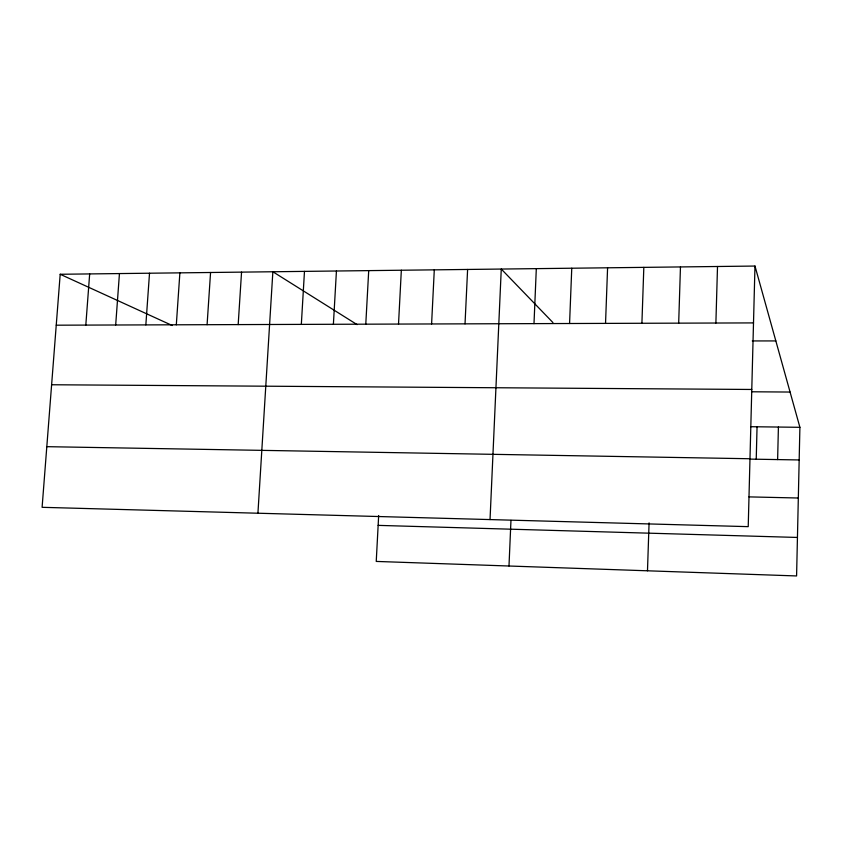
<?xml version="1.0" encoding="UTF-8"?>
<svg xmlns="http://www.w3.org/2000/svg" width="842" height="842" viewBox="0 0 842 842"><rect width="100%" height="100%" fill="white"/><g stroke="black" fill="none" stroke-linecap="round" stroke-linejoin="round"><path stroke-width="1.26" d="M754.979 266.051L748.222 526.65L42.1 507.316L60.192 274.271L754.979 266.051L799.9 427.315L796.585 575.949L376.237 561.425L378.668 515.514M777.629 459.585L778.408 427.052M756.232 459.216L757.053 426.789M715.889 323.033L717.51 266.493M678.684 323.16L680.462 266.935M641.909 323.275L643.825 267.367M647.487 570.792L649.077 522.871M605.535 323.391L607.587 267.798M569.571 323.517L571.76 268.219M533.996 323.633L536.312 268.64M508.989 566.013L510.968 520.377M490.033 519.577L501.264 269.051L552.931 322.56M465.026 323.854L467.605 269.451M431.599 323.959L434.293 269.84M398.519 324.075L401.339 270.229M365.786 324.181L368.712 270.619M333.39 324.286L336.432 270.998M301.331 324.391L304.478 271.377M257.926 513.22L272.861 271.755L357.103 324.623M238.181 324.602L241.549 272.124M207.09 324.696L210.563 272.492M176.315 324.802L179.883 272.85M145.845 324.896L149.518 273.208M115.68 325.001L119.448 273.566M85.81 325.096L89.673 273.913M56.246 325.191L753.506 322.907M752.285 340.936L775.84 340.926M51.615 384.752L751.78 389.467M752.001 391.783L790.08 392.046M750.811 426.705L799.9 427.315M46.805 446.67L749.98 458.743M749.98 459.111L799.174 459.953M748.991 496.885L798.321 498.011M378.142 525.376L797.437 537.449M60.192 274.271L172.263 325.517"/></g></svg>
